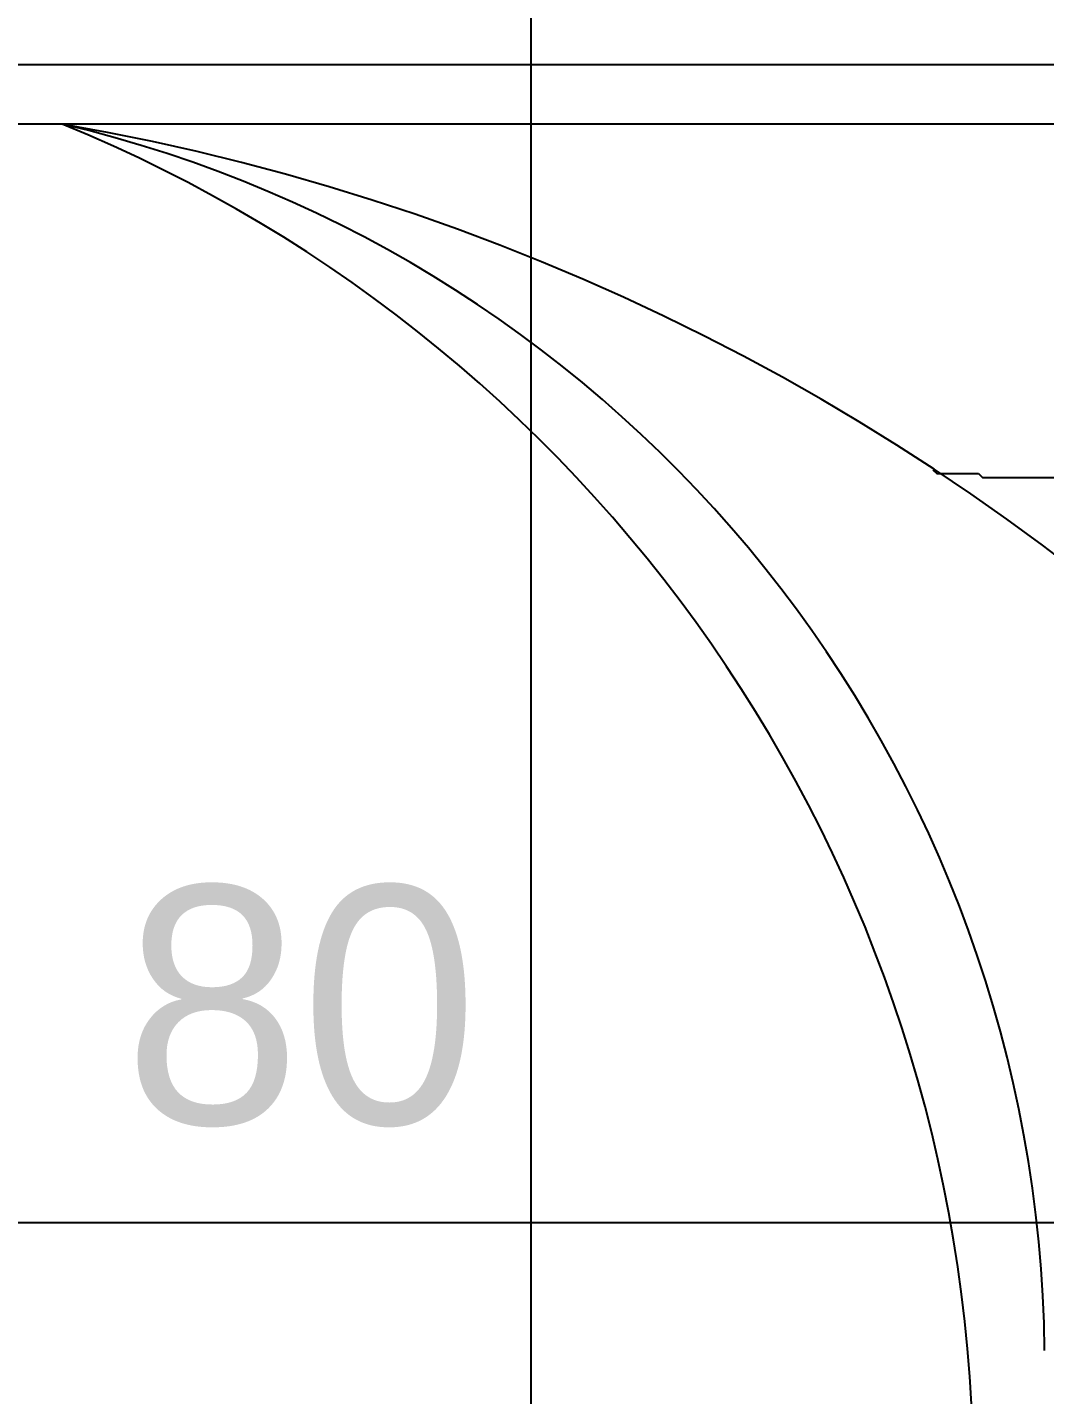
# Model space of a CAD drawing. Extents: x 182769.15 to 182771.38, y 101811.72 to 101812.21.
# Drawn here: x 182769.64116 to 182769.64799, y 101812.10489 to 101812.11407 of the extents above; entities that cross this region are included whole.
import ezdxf

# ---------------------------------------------------------------- set-up
doc = ezdxf.new("R2010")
doc.units = 0
doc.header["$MEASUREMENT"] = 0
doc.layers.add('iç yatay', color=3, linetype='Continuous')
doc.layers.add('tefriş', color=21, linetype='Continuous')
doc.styles.add('İÇ ÖLÇÜ', font='stylu.ttf', dxfattribs={"height": 8})

msp = doc.modelspace()

# ---------------------------------------------------------------- linework, layer by layer
at = {"layer": 'iç yatay'}
for p, q in [((182769.6445438637, 101812.1152237126), (182769.6445438637, 101812.0904119951)), ((182769.6349945448, 101812.1060444443), (182769.6517945448, 101812.1060444443))]:
    msp.add_line(p, q, dxfattribs=at)
at = {"layer": 'tefriş'}
for p, q in [((182769.6363945448, 101812.1138237126), (182769.6543945448, 101812.1138237126)), ((182769.6519945448, 101812.1134237126), (182769.6387945448, 101812.1134237126))]:
    msp.add_line(p, q, dxfattribs=at)
at = {"layer": 'tefriş', "color": 8}
for p, q in [((182769.6472446075, 101812.1111007258), (182769.647270126, 101812.1110752281)), ((182769.647270126, 101812.1110752281), (182769.6475508107, 101812.1110752281)), ((182769.6475508107, 101812.1110752281), (182769.6475763196, 101812.1110497358)), ((182769.6475763196, 101812.1110497358), (182769.6481376794, 101812.1110497358))]:
    msp.add_line(p, q, dxfattribs=at)
at = {"layer": 'tefriş'}
for centre, radius, start, end in [((182769.6394292914, 101812.1050862564), 0.008565944078112222, 0.6432493753106003, 76.7366980078845), ((182769.6387747715, 101812.0982481681), 0.01540001183752633, 8.774561867442852, 80.20548921176177)]:
    msp.add_arc(centre, radius, start, end, dxfattribs=at)
at = {"layer": 'tefriş', "color": 8}
msp.add_arc((182769.6376786679, 101812.1043156017), 0.009836941862609753, 359.6801625764725, 67.80579086586692, dxfattribs=at)

# ---------------------------------------------------------------- texts
at = {"layer": 'iç yatay', "color": 11, "style": 'İÇ ÖLÇÜ'}
msp.add_text('80', height=0.0016, dxfattribs=at).set_placement((182769.6418086005, 101812.1067053521))

doc.saveas('drawing.dxf')
